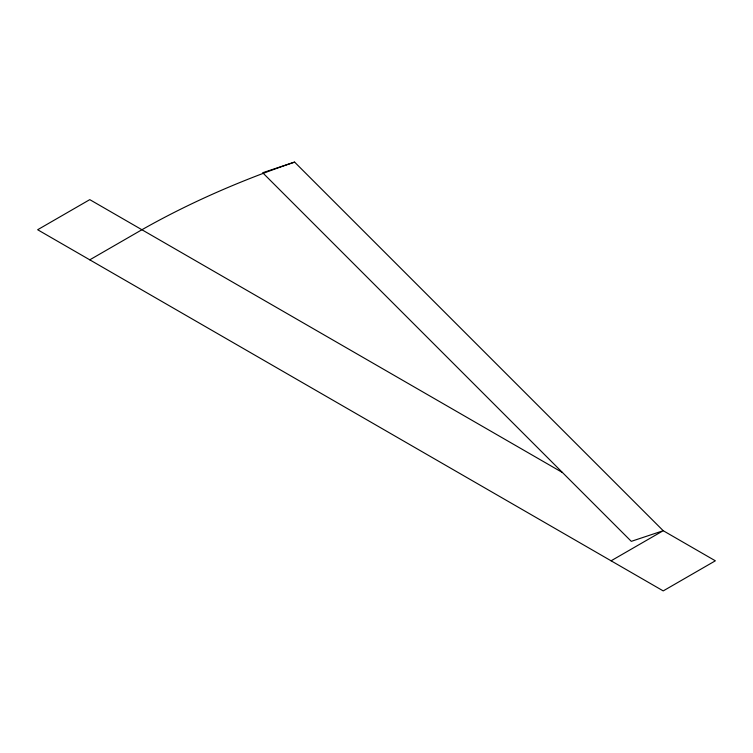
<?xml version="1.0" encoding="UTF-8"?>
<svg xmlns="http://www.w3.org/2000/svg" width="753" height="753" viewBox="0 0 753 753"><rect width="100%" height="100%" fill="white"/><g stroke="black" fill="none" stroke-linecap="round" stroke-linejoin="round"><path stroke-width="1.13" d="M89.776 259.832L141.912 229.74A792.231 457.391 0 0 1 294.592 162.102L663.224 530.714L715.35 560.806L663.224 590.907L37.65 229.74L89.776 199.639L562.5 472.564M611.088 560.806L663.224 530.714L631.296 541.351L262.675 172.738L294.602 162.093"/></g></svg>
